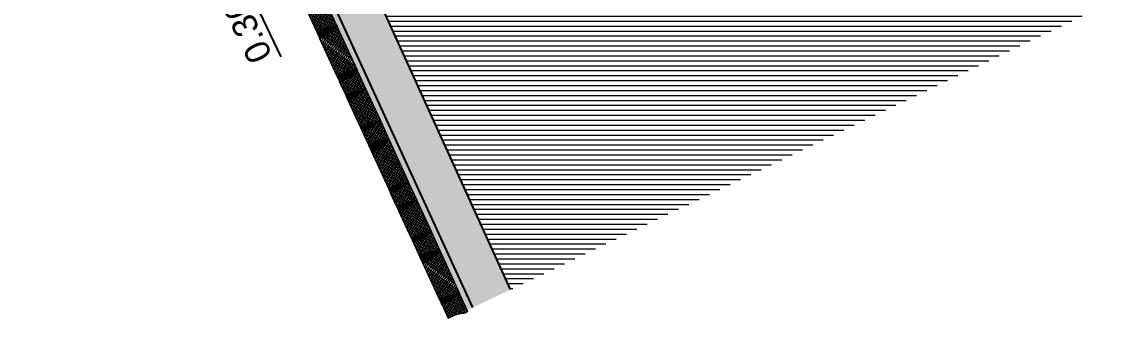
# Model space of a CAD drawing. Header units: metres. Extents: x 678805 to 1359287, y 2747329 to 5497370.
# Drawn here: x 679487.09 to 679492.32, y 2747432.39 to 2747433.82 of the extents above; entities that cross this region are included whole.
import ezdxf

# ---------------------------------------------------------------- set-up
doc = ezdxf.new("R2010")
doc.units = ezdxf.units.M
for name, color, linetype, true_color in [('02-L-Waterfeatures 01', 7, 'Continuous', 0x4da6ff), ('XREF_MON_WATERFEATURE$0$01-TX-Dimensions_1-50', 7, 'Continuous', 0x3f5f7f), ('XREF_MON_WATERFEATURE$0$EIT_3 TR sorra', 7, 'Continuous', 0xd8ceb0)]:
    doc.layers.add(name, color=color, linetype=linetype, true_color=true_color)
doc.layers.add('XREF_MON_WATERFEATURE$0$-aux', color=50, linetype='Continuous', plot=False)
doc.layers.add('XREF_MON_WATERFEATURE$0$00_Aux', color=6, linetype='Continuous', plot=False)
for name, color, linetype, lineweight in [('XREF_MON_WATERFEATURE$0$1-CM', 7, 'Continuous', 0), ('XREF_MON_WATERFEATURE$0$3-TR Formigó', 252, 'Continuous', 0), ('XREF_MON_WATERFEATURE$0$3-TR terra compactada', 45, 'Continuous', 0)]:
    doc.layers.add(name, color=color, linetype=linetype, lineweight=lineweight)
doc.layers.add('XREF_MON_WATERFEATURE$0$3-TR tot_u', color=7, linetype='Continuous', lineweight=5, true_color=0x787878)
doc.layers.add('XREF_MON_WATERFEATURE$0$COTAUX', color=7, linetype='Continuous')
doc.styles.add('XREF_MON_WATERFEATURE$0$Standard', font='arial.ttf')
doc.dimstyles.new('XREF_MON_WATERFEATURE$0$E50', dxfattribs={"dimscale": 0.03, "dimtxt": 4, "dimasz": 0.5, "dimexe": 0.1, "dimexo": 15, "dimgap": 1, "dimtad": 1, "dimzin": 0, "dimdsep": 46, "dimtxsty": 'XREF_MON_WATERFEATURE$0$Standard', "dimblk1": 'XREF_MON_WATERFEATURE$0$LINCOT200', "dimblk2": 'XREF_MON_WATERFEATURE$0$LINCOT200', "dimsah": 1, "dimcen": 0.1, "dimdle": 0.1, "dimclrt": 256, "dimadec": 0, "dimazin": 0, "dimtfac": 0.01538461538461539, "dimtofl": 0, "dimtmove": 0, "dimatfit": 3, "dimldrblk": 'XREF_MON_WATERFEATURE$0$LINCOT200', "dimfxl": 1, "dimtolj": 1, "dimtzin": 0, "dimarcsym": 0})
pattern_1 = [(28.3665176741222, (0.007590027991682291, -2.662577874492854), (-0.004525423527668645, 0.00838129864014062), []), (118.3665176741222, (0.007590027991682291, -2.662577874492854), (-0.00838129864014062, -0.004525423527668642), [])]
pattern_2 = [(43.53433976174455, (-27.93331618560478, -72.01295925071463), (0.001979249829790591, 0.006588501200225766), [0.00853281250000003, -0.001706562500000008, 0, -0.001706562500000008])]
pattern_3 = [(43.53433976174455, (-28.52189261559397, -72.00339260930195), (0.001979249829790591, 0.006588501200225766), [0.00853281250000003, -0.001706562500000008, 0, -0.001706562500000008])]

# ---------------------------------------------------------------- blocks, each defined once
blk = doc.blocks.new('XREF_MON_WATERFEATURE$0$View P3')
at = {"layer": 'XREF_MON_WATERFEATURE$0$3-TR Formigó'}
h = blk.add_hatch(dxfattribs=at)
h.set_pattern_fill('ANSI37', color=256, scale=0.002999999999999995, angle=-16.63348232587779, style=0)
h.set_pattern_definition([(28.3665176741222, (-1.758220755960792, -2.634554643416777), (-0.004525423527668645, 0.00838129864014062), []), (118.3665176741222, (-1.758220755960792, -2.634554643416777), (-0.00838129864014062, -0.004525423527668642), [])])
edge = h.paths.add_edge_path()
edge.add_line((-0.8975454154424369, -2.210995984729379), (-0.8974169371649623, -2.202801209874451))
edge.add_arc((-0.9458285444416106, -2.202042215503752), 0.04841755630394903, 359.1017942285715, 375.1008133549605)
edge.add_line((-0.8990828990936279, -2.189428560435772), (-0.9047036929987371, -2.168598154326901))
edge.add_arc((-0.8495323667302728, -2.153710948536173), 0.05714458962145587, 179.1017934482231, 195.1008125745055, ccw=False)
edge.add_line((-0.9066699342802167, -2.152815148700029), (-0.9060252537019551, -2.111694927792996))
edge.add_line((-0.9060252541676164, -2.111694928258657), (-0.9068223633803427, -2.111682430375367))
edge.add_line((-0.906822363846004, -2.111682429444045), (-0.9068091306835413, -2.110838456545025))
edge.add_line((-0.9068091297522187, -2.110838457010686), (-0.9800979192368686, -2.109689440578222))
edge.add_line((-0.9800979197025299, -2.109689440578222), (-0.9801111482083797, -2.110533415107056))
edge.add_line((-0.9801111477427185, -2.110533414874226), (-0.9809082560241222, -2.110520913964137))
edge.add_line((-0.9809082560241222, -2.110520914196968), (-0.9815529356710613, -2.151641138130799))
edge.add_arc((-1.038690504617989, -2.150745335500687), 0.05714459053288937, 343.1027714753685, 359.1017906016509, ccw=False)
edge.add_line((-0.9840129809454083, -2.16735474858433), (-0.9902840065769851, -2.187998718116432))
edge.add_arc((-0.943956749048084, -2.202071559615433), 0.04841755528041931, 163.1027806995004, 179.1017998258894)
edge.add_line((-0.9923683544620872, -2.201312570367008), (-0.9924968313425779, -2.209507341729477))
edge.add_line((-0.9924968313425779, -2.209507341962308), (-0.8975454163737595, -2.210995984729379))
h = blk.add_hatch(dxfattribs=at)
h.set_pattern_fill('ANSI37', color=256, scale=0.002999999999999995, angle=-16.63348232587779, style=0)
h.set_pattern_definition(pattern_1)
edge = h.paths.add_edge_path()
edge.add_line((-0.8975454131141305, -2.21099598146975), (-0.8974169380962849, -2.202801210107282))
edge.add_arc((-0.8490053303539753, -2.203560203779489), 0.04841755770966577, 163.1027751376678, 179.1017942640568, ccw=False)
edge.add_line((-0.895332588814199, -2.189487357623875), (-0.889061561319977, -2.168843390187249))
edge.add_arc((-0.9437390887178481, -2.152233984787017), 0.05714459171840914, 343.10278015105, 359.1017992773325)
edge.add_line((-0.8866015183739364, -2.153129778802395), (-0.8859568382613361, -2.112009557895362))
edge.add_line((-0.8859568387269974, -2.112009557895362), (-0.8851597304455936, -2.112022054381669))
edge.add_line((-0.8851597299799323, -2.112022054381669), (-0.8851464986801147, -2.111178080784157))
edge.add_line((-0.8851464986801147, -2.111178081016988), (-0.6855995720252395, -2.114306564675644))
edge.add_line((-0.6855995720252395, -2.114306564675644), (-0.6856128042563796, -2.115150538971648))
edge.add_line((-0.685612803325057, -2.115150539204478), (-0.6848156964406371, -2.115163032896817))
edge.add_line((-0.6848156973719597, -2.115163032663986), (-0.6854603756219149, -2.156283256132156))
edge.add_arc((-0.6283228099346161, -2.157179060392082), 0.05714458817085244, 179.1017885580583, 195.1008076843407)
edge.add_line((-0.6834941352717578, -2.172066261526197), (-0.6778733422979712, -2.192896672058851))
edge.add_arc((-0.7246189857833087, -2.205510326428339), 0.04841755298349851, -0.8982052819156934, 15.100813844473294, ccw=False)
edge.add_line((-0.6762073817662895, -2.206269320100546), (-0.6763358586467803, -2.214464091230184))
edge.add_line((-0.6763358586467803, -2.214464091230184), (-0.8975454131141305, -2.21099598146975))
h = blk.add_hatch(dxfattribs=at)
h.set_pattern_fill('ANSI37', color=256, scale=0.002999999999999995, angle=-16.63348232587779, style=0)
h.set_pattern_definition(pattern_1)
edge = h.paths.add_edge_path()
edge.add_line((-0.6663370882160962, -2.214620841201395), (-0.6662086104042828, -2.206426069140434))
edge.add_arc((-0.6177969998680055, -2.207185063976794), 0.04841756044782786, 163.1027736409855, 179.1017927673745, ccw=False)
edge.add_line((-0.6641242606565356, -2.193112215492874), (-0.6578532354906201, -2.17246824875474))
edge.add_arc((-0.7125307596288621, -2.155858841026202), 0.05714458893010532, 343.1027763175356, 359.101795443818)
edge.add_line((-0.6553931911475956, -2.156754638534039), (-0.6547485101036727, -2.115634417161345))
edge.add_line((-0.6547485110349953, -2.115634417394176), (-0.6539514036849141, -2.115646912716329))
edge.add_line((-0.6539514036849141, -2.115646912716329), (-0.6539381723850965, -2.114802940981463))
edge.add_line((-0.6539381723850965, -2.114802940981463), (-0.5806493847630918, -2.115951958345249))
edge.add_line((-0.5806493838317692, -2.115951958112419), (-0.5806626146659255, -2.116795931244269))
edge.add_line((-0.5806626155972481, -2.1167959314771), (-0.5798655082471669, -2.116808425402269))
edge.add_line((-0.5798655087128282, -2.116808425169438), (-0.5805101897567511, -2.157928647939116))
edge.add_arc((-0.5233726180158556, -2.158824446611106), 0.05714459314873674, 179.1017946980855, 195.1008138243679)
edge.add_line((-0.5785439470782876, -2.17371165426448), (-0.5729231545701623, -2.194542064797133))
edge.add_arc((-0.6196687994524837, -2.20715571846813), 0.04841755443689346, -0.8982074913295719, 15.100811635059301, ccw=False)
edge.add_line((-0.5712571945041418, -2.207914713770151), (-0.5713856713846326, -2.216109484201297))
edge.add_line((-0.5713856713846326, -2.216109484201297), (-0.6663370886817575, -2.214620840968564))
h = blk.add_hatch(dxfattribs=at)
h.set_pattern_fill('ANSI37', color=256, scale=0.002999999999999995, angle=-16.63348232587779, style=0)
h.set_pattern_definition(pattern_1)
edge = h.paths.add_edge_path()
edge.add_line((-0.5713856718502939, -2.216109475819394), (-0.571257193107158, -2.207914704456925))
edge.add_arc((-0.5228455848991871, -2.208673694403842), 0.04841755801858133, 163.1027792028177, 179.1017983292067, ccw=False)
edge.add_line((-0.5691728428937495, -2.194600851973519), (-0.5629018172621727, -2.173956885002553))
edge.add_arc((-0.6175793455913663, -2.157347476109862), 0.0571445914094937, 343.1027767067231, 359.1017958330054)
edge.add_line((-0.5604417757131159, -2.158243273384869), (-0.559797094669193, -2.117123052477837))
edge.add_line((-0.5597970942035317, -2.117123052710667), (-0.5589999868534505, -2.117135549429804))
edge.add_line((-0.5589999873191118, -2.117135549429804), (-0.5589867560192943, -2.116291577229276))
edge.add_line((-0.5589867560192943, -2.116291576996446), (-0.4131788033992052, -2.118577542947605))
edge.add_line((-0.4131788029335439, -2.118577543180436), (-0.4131920351646841, -2.119421518640593))
edge.add_line((-0.4131920356303453, -2.119421518407762), (-0.4123949273489416, -2.119434009771794))
edge.add_line((-0.4123949268832803, -2.119434009771794), (-0.4130396079272032, -2.160554233938456))
edge.add_arc((-0.3559020403772593, -2.161450035404414), 0.05714458941462553, 179.1017917836052, 195.1008109098876)
edge.add_line((-0.4110733666457236, -2.176337239332497), (-0.405452573671937, -2.197167650330812))
edge.add_arc((-0.4521982185542583, -2.209781305864453), 0.04841755464372378, -0.8982055266720863, 15.100813599716787, ccw=False)
edge.add_line((-0.4037866136059165, -2.21054029930383), (-0.4039150909520686, -2.218735068337992))
edge.add_line((-0.4039150904864073, -2.218735068337992), (-0.5713856718502939, -2.216109475586563))
h = blk.add_hatch(dxfattribs=at)
h.set_pattern_fill('ANSI37', color=256, scale=0.002999999999999995, angle=-16.63348232587779, style=0)
h.set_pattern_definition(pattern_1)
edge = h.paths.add_edge_path()
edge.add_line((-0.4039150904864073, -2.218735068337992), (-0.4037866145372391, -2.210540297674015))
edge.add_arc((-0.3553750002756715, -2.211299293674529), 0.04841756401245279, 163.1027722974157, 179.1017914238046, ccw=False)
edge.add_line((-0.4017022643238306, -2.197226443327963), (-0.3954312382265925, -2.176582475891337))
edge.add_arc((-0.4501087600365281, -2.159973066765815), 0.05714458753595338, 343.1027744007787, 359.1017935270613)
edge.add_line((-0.392971193883568, -2.160868866136298), (-0.3923265128396451, -2.119748646160588))
edge.add_line((-0.3923265133053064, -2.119748646393418), (-0.3915294073522091, -2.11976114124991))
edge.add_line((-0.3915294068865478, -2.119761140551418), (-0.391516175121069, -2.118917169049382))
edge.add_line((-0.3915161746554077, -2.118917169515043), (-0.3182273870334029, -2.120066185481846))
edge.add_line((-0.3182273874990642, -2.120066185481846), (-0.3182406183332205, -2.120910160709172))
edge.add_line((-0.3182406187988818, -2.120910160243511), (-0.3174435114488006, -2.120922652073205))
edge.add_line((-0.3174435109831393, -2.120922652771696), (-0.3180881924927235, -2.162042877404019))
edge.add_arc((-0.2609506263397634, -2.162938676774502), 0.05714458796123057, 179.1017936556007, 195.1008127818831)
edge.add_line((-0.3161219512112439, -2.177825882099569), (-0.310501157771796, -2.198656292632222))
edge.add_arc((-0.3572467998601496, -2.211269947700202), 0.04841755298349851, -0.8982052819156934, 15.100813844473294, ccw=False)
edge.add_line((-0.3088351972401142, -2.212028941139579), (-0.3089636755175889, -2.220223712036386))
edge.add_line((-0.3089636750519276, -2.220223711803555), (-0.4039150904864073, -2.218735068105161))
h = blk.add_hatch(dxfattribs=at)
h.set_pattern_fill('ANSI37', color=256, scale=0.002999999999999995, angle=-16.63348232587779, style=0)
h.set_pattern_definition(pattern_1)
edge = h.paths.add_edge_path()
edge.add_line((-0.3089689840562642, -2.220562622416764), (-0.3088405085727572, -2.212367850821465))
edge.add_arc((-0.2604288994334638, -2.213126843329519), 0.0484175582773549, 163.1027772467986, 179.1017963731876, ccw=False)
edge.add_line((-0.3067561588250101, -2.199053998105228), (-0.3004851313307881, -2.178410031367093))
edge.add_arc((-0.355162660125643, -2.161800626199692), 0.05714459254487201, 343.1027802807791, 359.1017994070617)
edge.add_line((-0.2980250888504088, -2.16269642021507), (-0.2973804082721472, -2.121576199540868))
edge.add_line((-0.2973804073408246, -2.121576199308038), (-0.2965832999907434, -2.121588695561513))
edge.add_line((-0.2965833013877273, -2.121588695794344), (-0.2965700696222484, -2.120744722429663))
edge.add_line((-0.2965700691565871, -2.120744722429663), (-0.09702314250171185, -2.123873205855489))
edge.add_line((-0.09702314296737313, -2.123873205389827), (-0.09703637519851327, -2.124717179918662))
edge.add_line((-0.09703637519851327, -2.124717180151492), (-0.09623926784843206, -2.124729674076661))
edge.add_line((-0.09623926738277078, -2.124729674309492), (-0.09688394656404853, -2.16584989707917))
edge.add_arc((-0.03974637854844332, -2.166745698545128), 0.0571445902447382, 179.1017916799164, 195.1008108061988)
edge.add_line((-0.09491770388558507, -2.181632902473211), (-0.08929691044613719, -2.202463312540203))
edge.add_arc((-0.1360425567254424, -2.215076962485909), 0.04841755319312031, -0.8982112982658919, 15.100807828122981, ccw=False)
edge.add_line((-0.08763095317408442, -2.21583596104756), (-0.08775942958891392, -2.224030731711537))
edge.add_line((-0.08775942958891392, -2.224030731711537), (-0.3089689840562642, -2.220562622416764))
h = blk.add_hatch(dxfattribs=at)
h.set_pattern_fill('ANSI37', color=256, scale=0.002999999999999995, angle=-16.63348232587779, style=0)
h.set_pattern_definition(pattern_1)
edge = h.paths.add_edge_path()
edge.add_line((-0.07776065822690725, -2.22418748261407), (-0.07763218134641647, -2.215992710087448))
edge.add_arc((-0.02922056941315532, -2.216751706786454), 0.04841756153306444, 163.1027718380788, 179.1017909644678, ccw=False)
edge.add_line((-0.07554783066734672, -2.202678856439888), (-0.06927680503576994, -2.182034889701754))
edge.add_arc((-0.1239543277770281, -2.165425484068692), 0.05714458701840602, 343.1027777153763, 359.1017968416588)
edge.add_line((-0.0668167625553906, -2.166321280412376), (-0.0661720815114677, -2.125201058574021))
edge.add_line((-0.06617208104580641, -2.125201057642698), (-0.06537497416138649, -2.125213552732021))
edge.add_line((-0.06537497416138649, -2.125213553663343), (-0.06536174239590764, -2.124369582859799))
edge.add_line((-0.0653617437928915, -2.124369582394138), (0.007927043829113259, -2.125518599292263))
edge.add_line((0.00792704476043582, -2.125518599525094), (0.00791381299495697, -2.126362572656944))
edge.add_line((0.00791381299495697, -2.126362572424114), (0.008710920810699463, -2.126375066116452))
edge.add_line((0.00871092127636075, -2.126375066116452), (0.008066241163760425, -2.16749528888613))
edge.add_arc((0.06520381197333336, -2.16839109081775), 0.05714459273507615, 179.1017913688502, 195.1008104951326)
edge.add_line((0.01003248244524002, -2.183278295211494), (0.0156532758846879, -2.204108705744147))
edge.add_arc((-0.03109237039461732, -2.216722357552499), 0.04841755506017574, -0.8982095783651971, 15.100809548023676, ccw=False)
edge.add_line((0.0173192354850471, -2.217481354251504), (0.01719075813889503, -2.22567612468265))
edge.add_line((0.01719075767323375, -2.225676124915481), (-0.07776065869256854, -2.224187482148409))
h = blk.add_hatch(dxfattribs=at)
h.set_pattern_fill('ANSI37', color=256, scale=0.002999999999999995, angle=-16.63348232587779, style=0)
h.set_pattern_definition(pattern_1)
edge = h.paths.add_edge_path()
edge.add_line((0.01719075767323375, -2.225676116766408), (0.01731923595070839, -2.21748134563677))
edge.add_arc((0.0657308460213244, -2.218240337446332), 0.0484175591038177, 163.1027773999108, 179.1017965262998, ccw=False)
edge.add_line((0.01940358569845557, -2.204167492687702), (0.02567461086437106, -2.183523525483906))
edge.add_arc((-0.02900291606783867, -2.16691411845386), 0.05714459115072001, 343.102778364022, 359.1017974903045)
edge.add_line((0.0281346533447504, -2.167809914797544), (0.02877933485433459, -2.126689693657681))
edge.add_line((0.02877933485433459, -2.126689693424851), (0.0295764422044158, -2.126702190143988))
edge.add_line((0.02957644267007709, -2.126702189911157), (0.02958967396989465, -2.12585821794346))
edge.add_line((0.02958967443555593, -2.12585821794346), (0.1753976275213063, -2.128144184360281))
edge.add_line((0.175397627055645, -2.12814418412745), (0.1753843938931823, -2.128988158656284))
edge.add_line((0.1753843938931823, -2.128988159121946), (0.1761815021745861, -2.129000651650131))
edge.add_line((0.1761815021745861, -2.129000651650131), (0.1755368215963244, -2.170120875583962))
edge.add_arc((0.2326743882149458, -2.171016676351428), 0.05714458775440025, 179.1017919909827, 195.100811117265)
edge.add_line((0.177503062877804, -2.185903880279511), (0.1831238558515906, -2.206734290812165))
edge.add_arc((0.136378210503608, -2.219347945880145), 0.04841755630394907, -0.8982057714284792, 15.100813354960394, ccw=False)
edge.add_line((0.1847898163832724, -2.220106940250844), (0.1846613395027816, -2.228301709750667))
edge.add_line((0.1846613395027816, -2.228301709517837), (0.01719075813889503, -2.225676116533577))
h = blk.add_hatch(dxfattribs=at)
h.set_pattern_fill('ANSI37', color=256, scale=0.002999999999999995, angle=-16.63348232587779, style=0)
h.set_pattern_definition(pattern_1)
edge = h.paths.add_edge_path()
edge.add_line((0.1846613395027816, -2.228301709517837), (0.1847898154519498, -2.220106938388199))
edge.add_arc((0.23320143064484, -2.220865935087204), 0.04841756401245279, 163.1027722974157, 179.1017914238046, ccw=False)
edge.add_line((0.1868741661310196, -2.206793084274977), (0.1931451926939189, -2.186149117071182))
edge.add_arc((0.1384676699526608, -2.169539712835103), 0.05714458675963237, 343.1027793726753, 359.1017984989579)
edge.add_line((0.195605234708637, -2.170435507316142), (0.1962499166838825, -2.129315287107602))
edge.add_line((0.1962499171495438, -2.129315287340432), (0.1970470235683024, -2.129327782662585))
edge.add_line((0.1970470226369798, -2.129327782895416), (0.1970602530054748, -2.128483810927719))
edge.add_line((0.1970602534711361, -2.12848381116055), (0.2703490424901247, -2.129632827593014))
edge.add_line((0.2703490424901247, -2.129632826894522), (0.2703358102589846, -2.130476801656187))
edge.add_line((0.2703358102589846, -2.130476801656187), (0.2711329185403883, -2.130489293951541))
edge.add_line((0.2711329185403883, -2.130489294417202), (0.2704882370308042, -2.171609518816695))
edge.add_arc((0.3276258045807481, -2.172505318187177), 0.05714458796123057, 179.1017936556007, 195.1008127818831)
edge.add_line((0.2724544801749289, -2.187392523512244), (0.2780752726830542, -2.208222934277728))
edge.add_arc((0.2313296324573457, -2.220836589578539), 0.04841755069999101, -0.898202950123391, 15.100816176265482, ccw=False)
edge.add_line((0.2797412327490747, -2.221595581853762), (0.2796127549372613, -2.229790352517739))
edge.add_line((0.2796127544716001, -2.22979035275057), (0.1846613390371203, -2.228301709983498))
h = blk.add_hatch(dxfattribs=at)
h.set_pattern_fill('ANSI37', color=256, scale=0.002999999999999995, angle=-16.63348232587779, style=0)
h.set_pattern_definition(pattern_1)
edge = h.paths.add_edge_path()
edge.add_line((0.2896115276962519, -2.229947112500668), (0.2897400036454201, -2.221752340439707))
edge.add_arc((0.3381516085937619, -2.222511336673051), 0.04841755466258841, 163.1027725691996, 179.1017916955886, ccw=False)
edge.add_line((0.2918243533931673, -2.208438489120454), (0.2980953794904053, -2.187794521683827))
edge.add_arc((0.2434178534895182, -2.171185111626983), 0.05714459249473011, 343.1027751791539, 359.1017943054363)
edge.add_line((0.3005554233677685, -2.172080910298973), (0.3012001034803689, -2.130960689391941))
edge.add_line((0.3012001034803689, -2.130960689391941), (0.3019972108304501, -2.130973186343908))
edge.add_line((0.3019972108304501, -2.13097318680957), (0.3020104416646063, -2.130129214376211))
edge.add_line((0.3020104416646063, -2.13012921391055), (0.5015573692508042, -2.133257696870714))
edge.add_line((0.5015573697164655, -2.133257696870714), (0.5015441379509866, -2.134101670235395))
edge.add_line((0.5015441374853253, -2.134101670701057), (0.5023412448354065, -2.134114164393395))
edge.add_line((0.5023412453010678, -2.134114163927734), (0.5016965642571449, -2.175234387163073))
edge.add_arc((0.5588341346010566, -2.176130186766386), 0.05714459211179378, 179.1017931371568, 195.1008122634393)
edge.add_line((0.5036628055386245, -2.191017393488437), (0.5092835980467498, -2.211847804253921))
edge.add_arc((0.4625379554927349, -2.224461458623409), 0.04841755298349851, -0.8982052819156934, 15.100813844473294, ccw=False)
edge.add_line((0.5109495590440929, -2.225220452528447), (0.5108210826292634, -2.233415222959593))
edge.add_line((0.5108210821636021, -2.233415222726762), (0.2896115272305906, -2.229947112500668))
h = blk.add_hatch(dxfattribs=at)
h.set_pattern_fill('ANSI37', color=256, scale=0.002999999999999995, angle=-16.63348232587779, style=0)
h.set_pattern_definition(pattern_1)
edge = h.paths.add_edge_path()
edge.add_line((0.6683637639507651, -2.235885169357061), (0.6684922408312559, -2.22769039683044))
edge.add_arc((0.6200806386768818, -2.226931407116354), 0.04841755090682145, 359.1017990145337, 375.1008181409227)
edge.add_line((0.6668262779712677, -2.214317749021575), (0.6612054849974811, -2.193487341282889))
edge.add_arc((0.7163768159225583, -2.178600137121975), 0.05714459273507608, 179.1017913688502, 195.1008104951326, ccw=False)
edge.add_line((0.6592392451129854, -2.177704335423186), (0.6598839266225696, -2.136584115214646))
edge.add_line((0.6598839266225696, -2.136584115214646), (0.6590868174098432, -2.136571617564186))
edge.add_line((0.6590868174098432, -2.136571617331356), (0.6591000501066446, -2.135727643966675))
edge.add_line((0.6591000505723059, -2.135727644432336), (0.5332896392792463, -2.133755195420235))
edge.add_line((0.5332896383479238, -2.133755194954574), (0.5332764079794288, -2.13459916994907))
edge.add_line((0.5332764079794288, -2.13459916994907), (0.532479299698025, -2.134586668107659))
edge.add_line((0.532479299698025, -2.134586668107659), (0.5318346205167472, -2.175706891808659))
edge.add_arc((0.4746970538981259, -2.174811087548733), 0.05714458831227482, 343.10276942888225, 359.1017885551647, ccw=False)
edge.add_line((0.5293745757080615, -2.191420501796529), (0.523103550542146, -2.212064471794292))
edge.add_arc((0.5694308066740632, -2.22613731957972), 0.048417556315514, 163.1027728754242, 179.1017920018132)
edge.add_line((0.5210192003287375, -2.225378323346376), (0.5208907234482467, -2.233573095174506))
edge.add_line((0.5208907234482467, -2.233573095407337), (0.6683637639507651, -2.235885169357061))
at = {"layer": 'XREF_MON_WATERFEATURE$0$3-TR terra compactada'}
h = blk.add_hatch(dxfattribs=at)
h.set_pattern_fill('LINE', color=256, scale=0.007499999999999993, angle=-115.5575462493651, style=0)
h.set_pattern_definition([(244.4424537506349, (0, 0), (0.02148250488437958, -0.01027312708685177), [])])
h.paths.add_polyline_path([(33.4248187597841, -5.638298667035997), (33.42481875838712, -0.1896367226727307), (28.93739090207964, -0.2614927883259952), (28.93739993590862, -1.000565177295357), (26.21110249822959, -1.000591947464272), (26.21110249822959, -1.651717793662101), (20.74110249662772, -1.651717793662101), (20.74110249662772, -2.302507082698867), (15.27390249632299, -2.302507082931697), (15.27390249632299, -2.874289605300874), (9.8067024955526, -2.874289605068043), (9.80670249601826, -3.413715920876712), (9.806702496483922, -3.446072121150792), (3.53409162349999, -3.446072127204388), (3.534091622568667, -3.096072127111256), (4.285132287070155, -3.096072127576917), (4.285132286138833, -1.800471624359488), (3.985760098788887, -1.800471624359488), (2.185761064756662, -2.371778391767293), (2.185761065222323, -3.004299982450902), (1.234718102961779, -3.004299982450902), (1.234718103893101, -2.475620665121824), (0.8597663398832083, -2.475620665121824), (-0.9858305351808667, -2.439915189519525), (-0.9858305337838829, -5.63829866820015)])
at = {"layer": 'XREF_MON_WATERFEATURE$0$3-TR tot_u'}
h = blk.add_hatch(dxfattribs=at)
h.set_pattern_fill('AR-CONC', color=256, scale=0.0002499999999999994, angle=89.80773971934977)
h.set_pattern_definition([(158.0837823295707, (-46.3725121752359, 29.3433259902522), (-0.01034992793553193, 0.04453325438132491), [0.004762499999999993, -0.0523875]), (103.0837823295706, (-46.3725121752359, 29.3433259902522), (-0.04266987824890729, -0.02320199440512261), [0.003809999999999988, -0.04191014604249982]), (208.5352270295707, (-46.37337466562167, 29.34703708207235), (-0.05301980429632716, 0.0213312604663262), [0.004047502199999994, -0.04452256114999994]), (154.2679823295707, (-46.38458484131843, 29.33938381681219), (-0.01104483577766887, 0.06768474227591344), [0.007143749999999981, -0.07858124999999982]), (204.7193399395707, (-46.38550524925813, 29.34502420481294), (-0.07722404145642277, 0.03721858468592872), [0.006071255784999992, -0.06678390203999987]), (99.26793349957067, (-46.38458484131843, 29.33938381681219), (-0.07722404145457165, 0.0372185846900767), [0.005714991767499985, -0.06286493297999977]), (129.0837823295707, (-46.38353775953874, 29.34640569146723), (0.01253786099205833, 0.04396726557057465), [0.004762499999999991, -0.05238749999999987]), (74.08378232957072, (-46.38353775953874, 29.34640569146723), (-0.04856838864986672, 0.0003939825065855419), [0.003809999999999985, -0.04190999999999982]), (179.5352273295707, (-46.38249293947592, 29.35006963135675), (-0.03603052785750244, 0.04436124792304512), [0.004047502199999989, -0.0445224843999999]), (145.5837823295707, (-46.3725121752359, 29.3433259902522), (-0.0203342630487983, -0.005827617486355462), [0, -0.04140199999999989, 0, -0.0425449999999999, 0, -0.04206874999999989]), (115.5837823295708, (-46.3725121752359, 29.3433259902522), (-0.02899333350613298, 0.008105556212077411), [0, -0.02425699999999993, 0, -0.04044949999999987, 0, -0.01603374999999994]), (75.58378232957074, (-46.36811665212736, 29.32986496761441), (-0.009160638869954678, 0.03266778911763505), [0, -0.01587499999999992, 0, -0.04952999999999979, 0, -0.06572249999999967]), (65.5837823295707, (-46.36614556470886, 29.32382863503881), (-0.01753772615486432, 0.03322989185717411), [0, -0.02063749999999996, 0, -0.03289299999999992, 0, -0.04667249999999992])])
h.paths.add_polyline_path([(-0.9856107383966446, -2.239373984979466), (-0.9856107383966446, -2.439919441472739), (0.8597663398832083, -2.475620665121824), (0.8682633554562926, -2.268794775009155)])
at = {"layer": 'XREF_MON_WATERFEATURE$0$EIT_3 TR sorra'}
h = blk.add_hatch(dxfattribs=at)
h.set_pattern_fill('ANSI36', color=256, scale=0.001075000000000008, angle=-1.465660238255363, style=0, double=1)
h.set_pattern_definition(pattern_3)
edge = h.paths.add_edge_path()
edge.add_line((-0.8975454713217914, -2.210999458562583), (-0.8974169944413006, -2.202804687898606))
edge.add_arc((-0.8490053862333298, -2.203563683666289), 0.04841755714280947, 163.1027730286749, 179.1017921547868, ccw=False)
edge.add_line((-0.8953326437622309, -2.18949083564803), (-0.8890616190619767, -2.168846865184605))
edge.add_arc((-0.9437391432002187, -2.152237459085882), 0.05714458867155865, 343.1027779748666, 359.101797101085)
edge.add_line((-0.8866015765815973, -2.153133254731074), (-0.8859568410553038, -2.112009556731209))
edge.add_line((-0.8859568405896425, -2.11200955696404), (-0.9060252537019551, -2.111694927792996))
edge.add_line((-0.9060252541676164, -2.111694928258657), (-0.9066699878312647, -2.1528186253272))
edge.add_arc((-0.8495324170216918, -2.153714426793158), 0.05714459273497527, 179.1017913688361, 195.1008104951469)
edge.add_line((-0.9047037465497851, -2.168601631186903), (-0.899082952644676, -2.189432039391249))
edge.add_arc((-0.9458285900764167, -2.202045691898093), 0.04841754696640915, -0.8982063898376964, 15.100812736375076, ccw=False)
edge.add_line((-0.8974169925786555, -2.202804686035961), (-0.8975454708561301, -2.210999459028244))
h = blk.add_hatch(dxfattribs=at)
h.set_pattern_fill('ANSI36', color=256, scale=0.001075000000000008, angle=-1.465660238255363, style=0, double=1)
h.set_pattern_definition(pattern_3)
edge = h.paths.add_edge_path()
edge.add_line((-0.6763359135948122, -2.214467567391694), (-0.6663371436297894, -2.214624328538775))
edge.add_line((-0.6663371454924345, -2.214624328538775), (-0.6662086686119437, -2.206429555779323))
edge.add_arc((-0.6177970650605857, -2.207188554108143), 0.04841755161634376, 163.1027700008694, 179.1017891269814, ccw=False)
edge.add_line((-0.6641243165358901, -2.193115705158561), (-0.657853293698281, -2.172471734229475))
edge.add_arc((-0.7125308117829263, -2.155862323474139), 0.05714458448910306, 343.1027722245947, 359.1017913508132)
edge.add_line((-0.6553932488895953, -2.156758125405759), (-0.6547485142946243, -2.115634416230023))
edge.add_line((-0.6547485147602856, -2.115634416462854), (-0.6848156983032823, -2.115163026144728))
edge.add_line((-0.6848156987689435, -2.115163026377559), (-0.6854604315012693, -2.156286735087633))
edge.add_arc((-0.6283228611573577, -2.157182538183406), 0.05714459169803229, 179.1017898079069, 195.1008089342178)
edge.add_line((-0.683494190685451, -2.172069740947336), (-0.6778733967803419, -2.192900149151683))
edge.add_arc((-0.7246190356090665, -2.205513797700405), 0.04841754904308658, -0.8982106862872001, 15.100808439925572, ccw=False)
edge.add_line((-0.6762074371799827, -2.206272796262056), (-0.6763359140604734, -2.214467567391694))
edge.add_line((-0.6763359135948122, -2.214467567391694), (-0.6663371436297894, -2.214624328538775))
h = blk.add_hatch(dxfattribs=at)
h.set_pattern_fill('ANSI36', color=256, scale=0.001075000000000008, angle=-1.465660238255363, style=0, double=1)
h.set_pattern_definition(pattern_3)
edge = h.paths.add_edge_path()
edge.add_line((-0.5713857281953096, -2.216112971771508), (-0.5712572513148189, -2.20791820064187))
edge.add_arc((-0.5228456459008157, -2.208677195478231), 0.04841755357818451, 163.1027743722449, 179.101793498357, ccw=False)
edge.add_line((-0.5691729015670717, -2.194604349322617), (-0.5629018768668175, -2.173960379092023))
edge.add_arc((-0.6175794024020433, -2.157350969035178), 0.05714459166849433, 343.1027750494565, 359.101794175675)
edge.add_line((-0.5604418329894543, -2.15824676817283), (-0.5597970993258059, -2.117123052012175))
edge.add_line((-0.5597970988601446, -2.117123052012175), (-0.5798655110411346, -2.116808420978487))
edge.add_line((-0.5798655119724572, -2.116808420978487), (-0.5805102461017668, -2.157932137604803))
edge.add_arc((-0.5233726724982262, -2.158827938139439), 0.05714459460203079, 179.101792826076, 195.1008119523869)
edge.add_line((-0.5785440034233034, -2.173715144628659), (-0.5729232104495168, -2.194545553764328))
edge.add_arc((-0.6196688418276608, -2.207159210462123), 0.04841754260622462, -0.8981997615949808, 15.100819364617792, ccw=False)
edge.add_line((-0.5712572489865124, -2.207918198779225), (-0.5713857267983258, -2.216112973168492))
h = blk.add_hatch(dxfattribs=at)
h.set_pattern_fill('ANSI36', color=256, scale=0.001075000000000008, angle=-1.465660238255363, style=0, double=1)
h.set_pattern_definition(pattern_3)
edge = h.paths.add_edge_path()
edge.add_line((-0.4039151482284069, -2.218738566152751), (-0.403786669485271, -2.210543795255944))
edge.add_arc((-0.3553750631399453, -2.211302794050425), 0.04841755600743155, 163.1027688104125, 179.1017879365245, ccw=False)
edge.add_line((-0.4017023188062012, -2.197229943238199), (-0.3954312950372696, -2.176585971610621))
edge.add_arc((-0.4501088187098503, -2.159976568771526), 0.05714458732754859, 343.1027811597355, 359.1018002859539)
edge.add_line((-0.3929712525568902, -2.160872361622751), (-0.3923265170305967, -2.119748644996434))
edge.add_line((-0.3923265160992742, -2.119748645462096), (-0.4123949282802641, -2.119434015126899))
edge.add_line((-0.4123949292115867, -2.119434014894068), (-0.4130396638065577, -2.160557732218876))
edge.add_arc((-0.355902096722275, -2.161453526467085), 0.05714458858162088, 179.1017986494397, 195.1008177757506)
edge.add_line((-0.4110734206624329, -2.176340736914426), (-0.4054526286199689, -2.197171145584434))
edge.add_arc((-0.4521982679143548, -2.209784803446382), 0.04841755007723832, -0.8982008629998859, 15.100818263212886, ccw=False)
edge.add_line((-0.4037866671569645, -2.210543793160468), (-0.403915146831423, -2.218738567782566))
h = blk.add_hatch(dxfattribs=at)
h.set_pattern_fill('ANSI36', color=256, scale=0.001075000000000008, angle=-1.465660238255363, style=0, double=1)
h.set_pattern_definition(pattern_2)
edge = h.paths.add_edge_path()
edge.add_line((-0.3089690413326025, -2.220566099509597), (-0.3088405635207891, -2.21237132884562))
edge.add_arc((-0.260428958106786, -2.213130321353674), 0.04841755497233643, 163.1027766344882, 179.1017957606002, ccw=False)
edge.add_line((-0.3067562147043645, -2.199057477060705), (-0.3004851900041103, -2.17841350636445))
edge.add_arc((-0.3551627127453685, -2.161804098170251), 0.05714458975679498, 343.1027764472972, 359.1017955735156)
edge.add_line((-0.2980251461267471, -2.16269989637658), (-0.2973804110661149, -2.121576198609546))
edge.add_line((-0.2973804110661149, -2.121576198376715), (-0.3174488237127662, -2.121261568972841))
edge.add_line((-0.3174488241784275, -2.12126156874001), (-0.3180935583077371, -2.162385266507044))
edge.add_arc((-0.2609559898264706, -2.163281067973003), 0.05714459024463726, 179.1017916799023, 195.1008108062132)
edge.add_line((-0.3161273165605962, -2.178168272133917), (-0.3105065221898258, -2.198998680571094))
edge.add_arc((-0.3572521591559052, -2.211612331215292), 0.04841754592946614, -0.8982082321173266, 15.100810894095389, ccw=False)
edge.add_line((-0.3088405635207891, -2.212371326750144), (-0.3089690413326025, -2.220566099742427))
h = blk.add_hatch(dxfattribs=at)
h.set_pattern_fill('ANSI36', color=256, scale=0.001075000000000008, angle=-1.465660238255363, style=0, double=1)
h.set_pattern_definition(pattern_2)
edge = h.paths.add_edge_path()
edge.add_line((-0.08775948407128453, -2.224034208338708), (-0.07776071410626173, -2.22419096948579))
edge.add_line((-0.07776071410626173, -2.22419096948579), (-0.07763223722577095, -2.215996197191998))
edge.add_arc((-0.02922063414007425, -2.216755191795528), 0.04841755275172174, 163.1027742191327, 179.1017933452447, ccw=False)
edge.add_line((-0.07554788794368505, -2.202682346571237), (-0.06927686370909214, -2.182038376340643))
edge.add_arc((-0.1239543850533664, -2.165428968146443), 0.05714458645094382, 343.1027759283805, 359.1017950545989)
edge.add_line((-0.06681682076305151, -2.166324766818434), (-0.066172085236758, -2.12520105810836))
edge.add_line((-0.06617208430543542, -2.125201057642698), (-0.09623926831409335, -2.124729667324573))
edge.add_line((-0.09623926831409335, -2.124729667324573), (-0.09688400197774172, -2.165853375801817))
edge.add_arc((-0.03974643349647522, -2.166749177500606), 0.05714459024463726, 179.1017916799023, 195.1008108062132)
edge.add_line((-0.09491776069626212, -2.181636381428689), (-0.08929696679115295, -2.202466790098697))
edge.add_arc((-0.136042607948184, -2.215080441441387), 0.04841755008002938, -0.8982088440081952, 15.100810282204577, ccw=False)
edge.add_line((-0.08763100719079375, -2.215839437907562), (-0.08775948407128453, -2.224034208571538))
edge.add_line((-0.08775948407128453, -2.224034208338708), (-0.07776071410626173, -2.22419096948579))
h = blk.add_hatch(dxfattribs=at)
h.set_pattern_fill('ANSI36', color=256, scale=0.001075000000000008, angle=-1.465660238255363, style=0, double=1)
h.set_pattern_definition(pattern_2)
edge = h.paths.add_edge_path()
edge.add_line((0.01719070319086313, -2.225679613184184), (0.01731917960569263, -2.217484842287377))
edge.add_arc((0.0657307836227119, -2.218243835028261), 0.04841755414587362, 163.102776481376, 179.1017956074879, ccw=False)
edge.add_line((0.01940352795645595, -2.204170990269631), (0.02567455312237144, -2.183527020039037))
edge.add_arc((-0.02900297287851572, -2.166917611844838), 0.05714459140972059, 343.1027767067554, 359.1017958329739)
edge.add_line((0.02813459699973464, -2.167813409352675), (0.02877933066338301, -2.12668969319202))
edge.add_line((0.02877933066338301, -2.12668969319202), (0.00871091848239303, -2.126375062158331))
edge.add_line((0.008710918016731739, -2.126375061925501), (0.00806618435308337, -2.167498779250309))
edge.add_arc((0.06520375842228532, -2.168394579552114), 0.05714459460203081, 179.101792826076, 195.1008119523869)
edge.add_line((0.01003242703154683, -2.183281786274165), (0.01565322000533342, -2.204112194711342))
edge.add_arc((-0.03109241276979446, -2.216725849546492), 0.04841754239939405, -0.8982017262529212, 15.100817399959908, ccw=False)
edge.add_line((0.0173191805370152, -2.217484839726239), (0.01719070319086313, -2.225679614581168))
h = blk.add_hatch(dxfattribs=at)
h.set_pattern_fill('ANSI36', color=256, scale=0.001075000000000008, angle=-1.465660238255363, style=0, double=1)
h.set_pattern_definition(pattern_2)
edge = h.paths.add_edge_path()
edge.add_line((0.1846612812951207, -2.228305207099766), (0.1847897595725954, -2.220110436202958))
edge.add_arc((0.2332013668492436, -2.220869435463101), 0.04841755683389431, 163.1027689635249, 179.1017880896368, ccw=False)
edge.add_line((0.1868741111829877, -2.206796584185213), (0.1931451354175806, -2.186152612790465))
edge.add_arc((0.1384676122106612, -2.169543210184202), 0.05714458650108577, 343.1027810300063, 359.1018001562248)
edge.add_line((0.1956051765009761, -2.170439003035426), (0.1962499120272696, -2.129315285943449))
edge.add_line((0.1962499124929309, -2.129315285943449), (0.1761814993806183, -2.129000656073913))
edge.add_line((0.1761814998462796, -2.129000656306744), (0.17553676571697, -2.170124373165891))
edge.add_arc((0.2326743332669139, -2.17102016787976), 0.0571445894117335, 179.1017985457509, 195.1008176720618)
edge.add_line((0.177503009326756, -2.18590737786144), (0.1831238004378974, -2.206737786298618))
edge.add_arc((0.1363781620748341, -2.219351447653025), 0.04841755049089939, -0.8981969336850852, 15.100822192527573, ccw=False)
edge.add_line((0.1847897623665631, -2.220110434107482), (0.1846612831577659, -2.22830520872958))
h = blk.add_hatch(dxfattribs=at)
h.set_pattern_fill('ANSI36', color=256, scale=0.001075000000000008, angle=-1.465660238255363, style=0, double=1)
h.set_pattern_definition(pattern_2)
edge = h.paths.add_edge_path()
edge.add_line((0.279612700920552, -2.22979385079816), (0.2896114690229297, -2.229950610315427))
edge.add_line((0.289611469488591, -2.229950610548258), (0.2897399477660656, -2.221755838952959))
edge.add_arc((0.3381515517830849, -2.222514833323658), 0.04841755357818451, 163.1027743722449, 179.101793498357, ccw=False)
edge.add_line((0.2918242965824902, -2.208441987633705), (0.2980953217484057, -2.187798016238958))
edge.add_arc((0.2434178008697927, -2.17118860874325), 0.05714458645094382, 343.1027759283805, 359.1017950545989)
edge.add_line((0.3005553660914302, -2.17208440694958), (0.3012001011520624, -2.130960688693449))
edge.add_line((0.3012001006864011, -2.13096068892628), (0.2711329171434045, -2.130489298608154))
edge.add_line((0.2711329171434045, -2.130489298142493), (0.2704881834797561, -2.171613016165793))
edge.add_arc((0.3276257528923452, -2.172508819494396), 0.05714459086791968, 179.1017899115957, 195.1008090379065)
edge.add_line((0.2724544247612357, -2.187396022025496), (0.278075217269361, -2.208226430229843))
edge.add_arc((0.2313295779749751, -2.220840082969517), 0.04841754862663442, -0.8982066345940893, 15.100812491618683, ccw=False)
edge.add_line((0.2797411773353815, -2.221599077340215), (0.2796127013862133, -2.22979385103099))
edge.add_line((0.279612700920552, -2.22979385079816), (0.2896114690229297, -2.229950610315427))
h = blk.add_hatch(dxfattribs=at)
h.set_pattern_fill('ANSI36', color=256, scale=0.001075000000000008, angle=-1.465660238255363, style=0, double=1)
h.set_pattern_definition(pattern_2)
edge = h.paths.add_edge_path()
edge.add_line((0.5108918971382082, -2.233419824857265), (0.5208906680345535, -2.233576584374532))
edge.add_line((0.5208906680345535, -2.233576584141701), (0.5210191449150443, -2.225381813244894))
edge.add_arc((0.5694307489320636, -2.226140809711069), 0.04841755301049552, 163.1027722631135, 179.1017913892254, ccw=False)
edge.add_line((0.5231034951284528, -2.212067962158471), (0.5293745202943683, -2.191423990298063))
edge.add_arc((0.4746969980187714, -2.174814584199339), 0.05714458701863303, 343.1027777154083, 359.1017968416267)
edge.add_line((0.5318345632404089, -2.175710380775854), (0.5324792992323637, -2.134586667874828))
edge.add_line((0.5324792987667024, -2.134586667641997), (0.5024121138267219, -2.134115277556702))
edge.add_line((0.5024121142923832, -2.134115277323872), (0.5017673815600574, -2.175238989759237))
edge.add_arc((0.5589049505069852, -2.176134791690856), 0.0571445894145246, 179.1017917835911, 195.100810909902)
edge.add_line((0.503733622841537, -2.191021995618939), (0.5093544144183397, -2.211852405453101))
edge.add_arc((0.4626087732613087, -2.224466064944863), 0.04841755194429413, -0.8981991430989069, 15.100819983113922, ccw=False)
edge.add_line((0.5110203768126667, -2.225225053029135), (0.5108918976038694, -2.233419824624434))
edge.add_line((0.5108918971382082, -2.233419824857265), (0.5208906680345535, -2.233576584374532))
h = blk.add_hatch(dxfattribs=at)
h.set_pattern_fill('ANSI36', color=256, scale=0.001075000000000008, angle=-1.483241872390413, style=0, double=1)
h.set_pattern_definition([(61.79280073783064, (23.47827219730243, 245.6728694583289), (-0.0001846038072497815, 0.006876896057703019), [0.008532812500000061, -0.001706562500000013, 0, -0.001706562500000013])])
h.paths.add_polyline_path([(0.8682633554562926, -2.268794775009155), (0.8682653671130538, -2.239021457266062), (-0.9856107383966446, -2.209615301340818), (-0.9856107383966446, -2.239373984979466)])
at = {"layer": 'XREF_MON_WATERFEATURE$0$-aux'}
for points in [[(-0.8975454703904688, -2.210999459028244), (-0.8975454713217914, -2.210999458562583), (-0.8974169939756393, -2.202804688131437, -0.06992251114754273), (-0.8953326437622309, -2.18949083564803), (-0.8890616185963154, -2.168846865184605, 0.06992251114800961), (-0.8866015765815973, -2.153133254731074), (-0.8859568405896425, -2.11200955696404), (-0.9060252541676164, -2.111694928258657), (-0.9066699859686196, -2.152818624861538, 0.0699225111484148), (-0.9047037465497851, -2.168601631186903), (-0.8990829521790147, -2.18943203962408, -0.06992251114798485), (-0.8974169925786555, -2.202804686035961), (-0.8975454703904688, -2.210999459028244), (-0.8975454713217914, -2.210999458562583)], [(-0.6763359135948122, -2.214467567391694), (-0.6663371454924345, -2.214624328538775), (-0.6662086676806211, -2.206429556012154, -0.06992251114754273), (-0.6641243165358901, -2.193115705158561), (-0.6578532941639423, -2.172471735160798, 0.06992251114800961), (-0.6553932488895953, -2.156758125405759), (-0.6547485147602856, -2.115634416462854), (-0.6848156987689435, -2.115163026377559), (-0.685460431035608, -2.156286734621972, 0.0699225111484148), (-0.683494190685451, -2.172069740947336), (-0.6778733958490193, -2.192900148686022, -0.06992251114798485), (-0.6762074371799827, -2.206272796262056), (-0.6763359135948122, -2.214467567391694), (-0.6663371454924345, -2.214624328538775)], [(-0.5713857267983258, -2.216112973168492), (-0.5713857281953096, -2.216112971771508), (-0.5712572508491576, -2.207918200874701, -0.06992251114754273), (-0.5691729015670717, -2.194604349322617), (-0.5629018768668175, -2.173960379324853, 0.06992251114800961), (-0.5604418329894543, -2.15824676817283), (-0.5597970988601446, -2.117123052012175), (-0.5798655119724572, -2.116808420978487), (-0.5805102451704443, -2.157932137837633, 0.0699225111484148), (-0.5785440034233034, -2.173715144628659), (-0.5729232109151781, -2.194545553531498, -0.06992251114798485), (-0.5712572489865124, -2.207918198779225), (-0.5713857267983258, -2.216112973168492), (-0.5713857281953096, -2.216112971771508)], [(-0.403915146831423, -2.218738567782566), (-0.4039151482284069, -2.218738566152751), (-0.4037866699509323, -2.210543795023113, -0.06992251114754273), (-0.4017023188062012, -2.197229943238199), (-0.3954312945716083, -2.176585971843451, 0.06992251114800961), (-0.3929712525568902, -2.160872361622751), (-0.3923265160992742, -2.119748645462096), (-0.4123949292115867, -2.119434014894068), (-0.4130396642722189, -2.160557731986046, 0.0699225111484148), (-0.4110734206624329, -2.176340736914426), (-0.4054526286199689, -2.197171146050096, -0.06992251114798485), (-0.4037866671569645, -2.210543793160468), (-0.403915146831423, -2.218738567782566), (-0.4039151482284069, -2.218738566152751)], [(-0.3089690404012799, -2.220566099975258), (-0.3089690413326025, -2.220566099509597), (-0.3088405644521117, -2.21237132861279, -0.06992251114754273), (-0.3067562147043645, -2.199057477060705), (-0.3004851900041103, -2.178413506131619, 0.06992251114800961), (-0.2980251461267471, -2.16269989637658), (-0.2973804110661149, -2.121576198376715), (-0.3174488241784275, -2.12126156874001), (-0.3180935583077371, -2.162385266274214, 0.0699225111484148), (-0.3161273165605962, -2.178168272133917), (-0.3105065217241645, -2.198998680803925, -0.06992251114798485), (-0.3088405635207891, -2.212371326750144), (-0.3089690404012799, -2.220566099975258), (-0.3089690413326025, -2.220566099509597)], [(-0.08775948407128453, -2.224034208338708), (-0.07776071410626173, -2.22419096948579), (-0.07763223722577095, -2.215996197424829, -0.06992251114754273), (-0.07554788794368505, -2.202682346571237), (-0.06927686324343085, -2.182038376107812, 0.06992251114800961), (-0.06681682076305151, -2.166324766818434), (-0.06617208430543542, -2.125201057642698), (-0.09623926831409335, -2.124729667324573), (-0.096884002443403, -2.165853376034647, 0.0699225111484148), (-0.09491776069626212, -2.181636381428689), (-0.08929696679115295, -2.202466790098697, -0.06992251114798485), (-0.08763100719079375, -2.215839437907562), (-0.08775948407128453, -2.224034208338708), (-0.07776071410626173, -2.22419096948579)], [(0.01719070272520185, -2.225679615046829), (0.01719070319086313, -2.225679613184184), (0.01731917960569263, -2.217484841821715, -0.06992251114754273), (0.01940352795645595, -2.204170990269631), (0.02567455358803272, -2.183527020271868, 0.06992251114800961), (0.02813459699973464, -2.167813409352675), (0.02877933066338301, -2.12668969319202), (0.008710918016731739, -2.126375061925501), (0.00806618481874466, -2.16749877948314, 0.0699225111484148), (0.01003242703154683, -2.183281786274165), (0.01565321953967214, -2.204112194711342, -0.06992251114798485), (0.0173191805370152, -2.217484839726239), (0.01719070272520185, -2.225679615046829), (0.01719070319086313, -2.225679613184184)], [(0.1846612831577659, -2.228305208031088), (0.1846612812951207, -2.228305207099766), (0.1847897600382566, -2.220110436435789, -0.06992251114754273), (0.1868741111829877, -2.206796584185213), (0.1931451354175806, -2.186152612790465, 0.06992251114800961), (0.1956051765009761, -2.170439003035426), (0.1962499124929309, -2.129315285943449), (0.1761814998462796, -2.129000656306744), (0.17553676571697, -2.170124373165891, 0.0699225111484148), (0.177503009326756, -2.18590737786144), (0.1831237995065749, -2.206737786531448, -0.06992251114798485), (0.1847897623665631, -2.220110434107482), (0.1846612831577659, -2.228305208031088), (0.1846612812951207, -2.228305207099766)], [(0.279612700920552, -2.22979385079816), (0.289611469488591, -2.229950610548258), (0.2897399477660656, -2.221755838952959, -0.06992251114754273), (0.2918242965824902, -2.208441987633705), (0.2980953231453896, -2.187798016238958, 0.06992251114800961), (0.3005553660914302, -2.17208440694958), (0.3012001006864011, -2.13096068892628), (0.2711329171434045, -2.130489298142493), (0.2704881834797561, -2.171613016165793, 0.0699225111484148), (0.2724544247612357, -2.187396022025496), (0.2780752177350223, -2.208226430695504, -0.06992251114798485), (0.2797411773353815, -2.221599077340215), (0.279612700920552, -2.22979385079816), (0.289611469488591, -2.229950610548258)], [(0.5108918971382082, -2.233419824857265), (0.5208906680345535, -2.233576584141701), (0.521019144449383, -2.225381813477725, -0.06992251114754273), (0.5231034951284528, -2.212067962158471), (0.529374519828707, -2.191423990298063, 0.06992251114800961), (0.5318345632404089, -2.175710380775854), (0.5324792987667024, -2.134586667641997), (0.5024121142923832, -2.134115277323872), (0.5017673815600574, -2.175238990224898, 0.0699225111484148), (0.503733622841537, -2.191021995618939), (0.5093544139526784, -2.21185240522027, -0.06992251114798485), (0.5110203768126667, -2.225225053029135), (0.5108918971382082, -2.233419824857265), (0.5208906680345535, -2.233576584141701)]]:
    blk.add_lwpolyline(points, format="xyb", dxfattribs=at)
at = {"layer": 'XREF_MON_WATERFEATURE$0$00_Aux'}
for points in [[(-0.9856107383966446, -2.239373984979466), (0.8682633554562926, -2.268794775009155)], [(-0.9856107383966446, -2.439919441472739), (0.8597663398832083, -2.475620665121824)]]:
    blk.add_lwpolyline(points, dxfattribs=at)
at = {"layer": 'XREF_MON_WATERFEATURE$0$1-CM'}
for points in [[(-0.8975454154424369, -2.210995984729379), (-0.8974169376306236, -2.20280120940879, 0.06992251114875708), (-0.8990828990936279, -2.189428560435772), (-0.9047036925330758, -2.16859815409407, -0.0699225111482901), (-0.9066699342802167, -2.152815148700029), (-0.9060252541676164, -2.111694928258657), (-0.906822363846004, -2.111682429444045), (-0.9068091297522187, -2.110838457010686), (-0.9800979197025299, -2.109689440578222), (-0.9801111477427185, -2.110533414874226), (-0.9809082560241222, -2.110520914196968), (-0.9815529361367226, -2.151641138130799, -0.0699225111482901), (-0.9840129809454083, -2.16735474858433), (-0.9902840065769851, -2.187998718116432, 0.06992251114875708), (-0.9923683544620872, -2.201312570367008), (-0.9924968313425779, -2.209507341962308)], [(-0.8975454131141305, -2.21099598146975), (-0.8974169376306236, -2.202801209874451, -0.06992251114875708), (-0.895332588814199, -2.189487357623875), (-0.8890615599229932, -2.168843390420079, 0.0699225111482901), (-0.8866015183739364, -2.153129778802395), (-0.8859568387269974, -2.112009557895362), (-0.8851597299799323, -2.112022054381669), (-0.8851464986801147, -2.111178081016988), (-0.6855995720252395, -2.114306564675644), (-0.685612803325057, -2.115150539204478), (-0.6848156973719597, -2.115163032663986), (-0.6854603756219149, -2.156283256132156, 0.0699225111482901), (-0.6834941352717578, -2.172066261526197), (-0.6778733427636325, -2.192896671593189, -0.06992251114875708), (-0.6762073817662895, -2.206269320100546), (-0.6763358586467803, -2.214464091230184)], [(-0.6663370882160962, -2.214620841201395), (-0.6662086094729602, -2.206426068907604, -0.06992251114875708), (-0.6641242606565356, -2.193112215492874), (-0.6578532359562814, -2.17246824875474, 0.0699225111482901), (-0.6553931911475956, -2.156754638534039), (-0.6547485110349953, -2.115634417394176), (-0.6539514036849141, -2.115646912716329), (-0.6539381723850965, -2.114802940981463), (-0.5806493838317692, -2.115951958112419), (-0.5806626155972481, -2.1167959314771), (-0.5798655087128282, -2.116808425169438), (-0.5805101892910898, -2.157928647939116, 0.0699225111482901), (-0.5785439470782876, -2.17371165426448), (-0.5729231545701623, -2.194542064797133, -0.06992251114875708), (-0.5712571945041418, -2.207914713770151), (-0.5713856713846326, -2.216109484201297)], [(-0.5713856718502939, -2.216109475819394), (-0.5712571935728192, -2.207914704456925, -0.06992251114875708), (-0.5691728428937495, -2.194600851973519), (-0.5629018181934953, -2.173956884071231, 0.0699225111482901), (-0.5604417757131159, -2.158243273384869), (-0.5597970942035317, -2.117123052710667), (-0.5589999873191118, -2.117135549429804), (-0.5589867560192943, -2.116291576996446), (-0.4131788029335439, -2.118577543180436), (-0.4131920356303453, -2.119421518407762), (-0.4123949268832803, -2.119434009771794), (-0.4130396069958806, -2.160554233938456, 0.0699225111482901), (-0.4110733666457236, -2.176337239332497), (-0.405452573671937, -2.197167650330812, -0.06992251114875708), (-0.4037866136059165, -2.21054029930383), (-0.4039150904864073, -2.218735068337992)], [(-0.4039150904864073, -2.218735068337992), (-0.4037866140715778, -2.210540297441185, -0.06992251114875708), (-0.4017022643238306, -2.197226443327963), (-0.3954312382265925, -2.176582475891337, 0.0699225111482901), (-0.392971193883568, -2.160868866136298), (-0.3923265133053064, -2.119748646393418), (-0.3915294068865478, -2.119761140551418), (-0.3915161746554077, -2.118917169515043), (-0.3182273874990642, -2.120066185481846), (-0.3182406187988818, -2.120910160243511), (-0.3174435109831393, -2.120922652771696), (-0.3180881924927235, -2.162042877171189, 0.0699225111482901), (-0.3161219512112439, -2.177825882099569), (-0.310501157771796, -2.198656293097883, -0.06992251114875708), (-0.3088351972401142, -2.212028941139579), (-0.3089636750519276, -2.220223711803555)], [(-0.3089689840562642, -2.220562622416764), (-0.3088405085727572, -2.212367851287127, -0.06992251114875708), (-0.3067561588250101, -2.199053998105228), (-0.3004851322621107, -2.178410031367093, 0.0699225111482901), (-0.2980250888504088, -2.16269642021507), (-0.2973804073408246, -2.121576199308038), (-0.2965833013877273, -2.121588695794344), (-0.2965700691565871, -2.120744722429663), (-0.09702314296737313, -2.123873205389827), (-0.09703637519851327, -2.124717180151492), (-0.09623926738277078, -2.124729674309492), (-0.09688394702970982, -2.16584989707917, 0.0699225111482901), (-0.09491770388558507, -2.181632902473211), (-0.08929691184312105, -2.202463312540203, -0.06992251114875708), (-0.08763095317408442, -2.21583596104756), (-0.08775942958891392, -2.224030731711537)], [(-0.07776065822690725, -2.22418748261407), (-0.07763218181207776, -2.215992710087448, -0.06992251114875708), (-0.07554783066734672, -2.202678856439888), (-0.06927680410444736, -2.182034889701754, 0.0699225111482901), (-0.0668167625553906, -2.166321280412376), (-0.06617208104580641, -2.125201057642698), (-0.06537497416138649, -2.125213553663343), (-0.0653617437928915, -2.124369582394138), (0.00792704476043582, -2.125518599525094), (0.00791381299495697, -2.126362572424114), (0.00871092127636075, -2.126375066116452), (0.008066240698099136, -2.16749528888613, 0.0699225111482901), (0.01003248244524002, -2.183278295211494), (0.0156532758846879, -2.204108705744147, -0.06992251114875708), (0.0173192354850471, -2.217481354251504), (0.01719075767323375, -2.225676124915481)], [(0.01719075767323375, -2.225676116766408), (0.01731923641636968, -2.217481345403939, -0.06992251114875708), (0.01940358569845557, -2.204167492687702), (0.02567461039870977, -2.183523525483906, 0.0699225111482901), (0.0281346533447504, -2.167809914797544), (0.02877933485433459, -2.126689693424851), (0.02957644267007709, -2.126702189911157), (0.02958967443555593, -2.12585821794346), (0.175397627055645, -2.12814418412745), (0.1753843938931823, -2.128988159121946), (0.1761815021745861, -2.129000651650131), (0.1755368211306632, -2.170120875351131, 0.0699225111482901), (0.177503062877804, -2.185903880279511), (0.1831238558515906, -2.206734290812165, -0.06992251114875708), (0.1847898163832724, -2.220106940250844), (0.1846613395027816, -2.228301709517837)], [(0.1846613395027816, -2.228301709517837), (0.1847898149862885, -2.220106938388199, -0.06992251114875708), (0.1868741661310196, -2.206793084274977), (0.1931451926939189, -2.186149117304012, 0.0699225111482901), (0.195605234708637, -2.170435507316142), (0.1962499171495438, -2.129315287340432), (0.1970470226369798, -2.129327782895416), (0.1970602534711361, -2.12848381116055), (0.2703490424901247, -2.129632826894522), (0.2703358102589846, -2.130476801656187), (0.2711329185403883, -2.130489294417202), (0.2704882374964654, -2.171609518583864, 0.0699225111482901), (0.2724544801749289, -2.187392523512244), (0.2780752722173929, -2.208222934044898, -0.06992251114875708), (0.2797412327490747, -2.221595581853762), (0.2796127544716001, -2.22979035275057)], [(0.2896115276962519, -2.229947112500668), (0.2897400031797588, -2.221752340439707, -0.06992251114875708), (0.2918243533931673, -2.208438489120454), (0.2980953808873892, -2.187794521450996, 0.0699225111482901), (0.3005554233677685, -2.172080910298973), (0.3012001034803689, -2.130960689391941), (0.3019972108304501, -2.13097318680957), (0.3020104416646063, -2.13012921391055), (0.5015573697164655, -2.133257696870714), (0.5015441374853253, -2.134101670701057), (0.5023412453010678, -2.134114163927734), (0.5016965642571449, -2.175234387395903, 0.0699225111482901), (0.5036628055386245, -2.191017393488437), (0.5092835980467498, -2.21184780402109, -0.06992251114875708), (0.5109495590440929, -2.225220452528447), (0.5108210821636021, -2.233415222726762)], [(0.6683637639507651, -2.235885169357061), (0.6684922408312559, -2.22769039683044, 0.06992251114875708), (0.6668262779712677, -2.214317749021575), (0.661205486394465, -2.193487341748551, -0.0699225111482901), (0.6592392451129854, -2.177704335423186), (0.6598839266225696, -2.136584115214646), (0.6590868174098432, -2.136571617331356), (0.6591000505723059, -2.135727644432336), (0.5332896383479238, -2.133755194954574), (0.5332764079794288, -2.13459916994907), (0.532479299698025, -2.134586668107659), (0.5318346205167472, -2.175706891808659, -0.0699225111482901), (0.5293745757080615, -2.191420501796529), (0.523103550542146, -2.212064471561462, 0.06992251114875708), (0.5210192003287375, -2.225378323346376), (0.5208907234482467, -2.233573095407337)]]:
    blk.add_lwpolyline(points, format="xyb", close=True, dxfattribs=at)
blk = doc.blocks.new('XREF_MON_WATERFEATURE$0$LINCOT200')
for p, q in [((0, -9.999961704014428), (0, 10.00003829598555)), ((3.694822225952521e-13, 3.829598557558711e-05), (10.00000000000051, 3.829598557558711e-05))]:
    blk.add_line(p, q)
at = {"const_width": 1.875}
blk.add_lwpolyline([(3.535533801624467, -3.535495714255788), (-3.535533950636761, 3.535572157214077)], dxfattribs=at)
at = {"layer": 'XREF_MON_WATERFEATURE$0$COTAUX'}
blk.add_line((0, 0), (-1.249999999999915, 0), dxfattribs=at)
blk = doc.blocks.new('*D615')
at = {"layer": 'DEFPOINTS', "color": 0, "transparency": 16777216}
for p in [(679488.2395954655, 2747434.362160278), (679488.3649497782, 2747434.093148875), (679488.1663216043, 2747433.998162939)]:
    blk.add_point(p, dxfattribs=at)
at = {"layer": 'XREF_MON_WATERFEATURE$0$01-TX-Dimensions_1-50', "color": 0, "lineweight": -2, "transparency": 16777216}
for p, q in [((679487.8336269933, 2747434.168022183), (679488.0355835237, 2747434.264599771)), ((679488.04476125, 2747434.252361743), (679488.1598503345, 2747434.011695222)), ((679487.9589813063, 2747433.899010781), (679488.1636151478, 2747433.996868685)), ((679488.1663216043, 2747433.998162939), (679488.332976666, 2747433.649665129))]:
    blk.add_line(p, q, dxfattribs=at)
at = {"layer": 'XREF_MON_WATERFEATURE$0$01-TX-Dimensions_1-50', "color": 0, "lineweight": -2, "transparency": 16777216, "xscale": 0.015, "yscale": 0.015, "zscale": 0.015}
for p, rotation in [((679488.0382899801, 2747434.265894026), 115.5575828872426), ((679488.1663216043, 2747433.998162939), 295.5575828872426)]:
    blk.add_blockref('XREF_MON_WATERFEATURE$0$LINCOT200', p, dxfattribs=dict(at, rotation=rotation))
at = {"layer": 'XREF_MON_WATERFEATURE$0$01-TX-Dimensions_1-50', "transparency": 16777216, "insert": (679488.1705095399, 2747433.777755252), "char_height": 0.12, "attachment_point": 5, "rotation": 115.55758288724267, "style": 'XREF_MON_WATERFEATURE$0$Standard'}
blk.add_mtext('\\A1;0.30', dxfattribs=at)
blk = doc.blocks.new('XREF_MON_WATERFEATURE')
at = {"rotation": 115.5575828872439}
blk.add_blockref('XREF_MON_WATERFEATURE$0$View P3', (679486.810897724, 2747432.366190542), dxfattribs=at)
at = {"layer": 'XREF_MON_WATERFEATURE$0$01-TX-Dimensions_1-50'}
dim = blk.add_linear_dim(base=(679488.1663216043, 2747433.998162939), p1=(679488.2395954656, 2747434.362160277), p2=(679488.3649497783, 2747434.093148875), angle=115.5575828872426, dimstyle='XREF_MON_WATERFEATURE$0$E50', dxfattribs=at)
dim.commit()
dim.dimension.update_dxf_attribs({"geometry": '*D615', "text_midpoint": (679488.1705095395, 2747433.777755252)})

msp = doc.modelspace()

# ---------------------------------------------------------------- block references
at = {"layer": '02-L-Waterfeatures 01', "color": 18, "true_color": 0x000000}
msp.add_blockref('XREF_MON_WATERFEATURE', (0, 0), dxfattribs=at)

doc.saveas('drawing.dxf')
